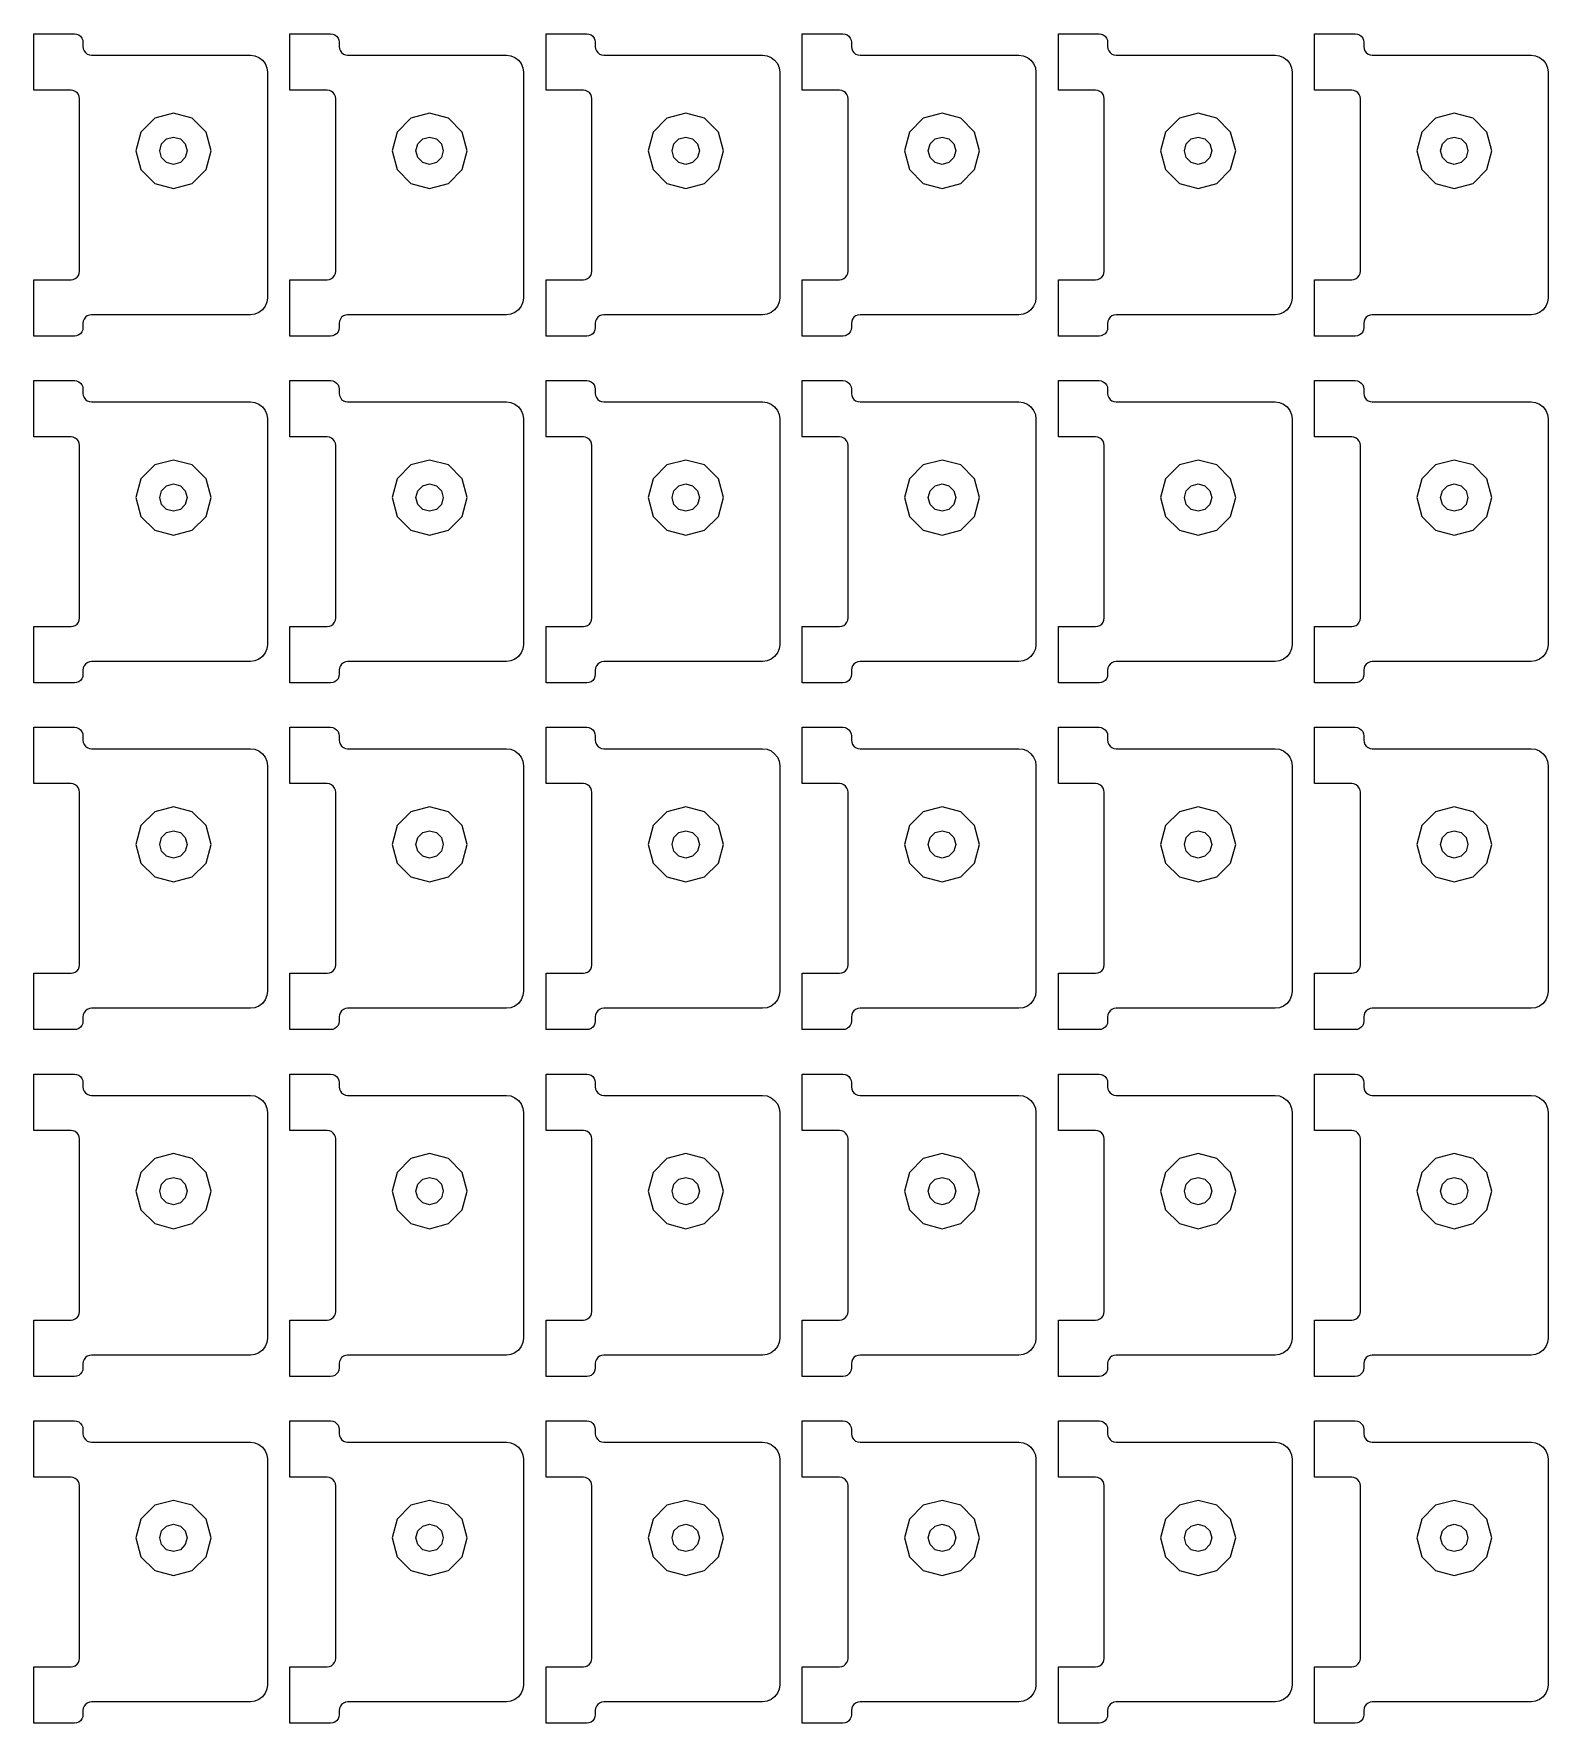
# Model space of a CAD drawing. Extents: x 11 to 212, y 11 to 212.
# Drawn here: x 56.41 to 66.85, y 73.14 to 84.78 of the extents above; entities that cross this region are included whole.
import ezdxf

# ---------------------------------------------------------------- set-up
doc = ezdxf.new("R2010")
doc.units = 0
doc.layers.add('G', color=7, linetype='continuous')

msp = doc.modelspace()

# ---------------------------------------------------------------- linework, layer by layer
at = {"layer": 'G'}
for points in [[(56.671, 83.082), (56.686, 83.084), (56.7, 83.09), (56.712, 83.1), (56.722, 83.112), (56.727, 83.126), (56.729, 83.141), (56.729, 84.329), (56.727, 84.345), (56.722, 84.359), (56.712, 84.371), (56.7, 84.38), (56.686, 84.386), (56.671, 84.388), (56.414, 84.388), (56.414, 84.776), (56.694, 84.776), (56.709, 84.774), (56.724, 84.769), (56.736, 84.759), (56.745, 84.747), (56.751, 84.733), (56.753, 84.718), (56.753, 84.688), (56.755, 84.673), (56.761, 84.659), (56.77, 84.647), (56.782, 84.637), (56.797, 84.631), (56.812, 84.629), (57.906, 84.629), (57.936, 84.625), (57.965, 84.614), (57.989, 84.595), (58.008, 84.571), (58.02, 84.542), (58.024, 84.512), (58.024, 82.959), (58.02, 82.928), (58.008, 82.9), (57.989, 82.876), (57.965, 82.857), (57.936, 82.845), (57.906, 82.841), (56.812, 82.841), (56.797, 82.839), (56.782, 82.833), (56.77, 82.824), (56.761, 82.812), (56.755, 82.798), (56.753, 82.782), (56.753, 82.753), (56.751, 82.738), (56.745, 82.724), (56.736, 82.711), (56.724, 82.702), (56.709, 82.696), (56.694, 82.694), (56.414, 82.694), (56.414, 83.082)], [(58.435, 83.082), (58.451, 83.084), (58.465, 83.09), (58.477, 83.1), (58.486, 83.112), (58.492, 83.126), (58.494, 83.141), (58.494, 84.329), (58.492, 84.345), (58.486, 84.359), (58.477, 84.371), (58.465, 84.38), (58.451, 84.386), (58.435, 84.388), (58.179, 84.388), (58.179, 84.776), (58.459, 84.776), (58.474, 84.774), (58.488, 84.769), (58.5, 84.759), (58.51, 84.747), (58.516, 84.733), (58.518, 84.718), (58.518, 84.688), (58.52, 84.673), (58.526, 84.659), (58.535, 84.647), (58.547, 84.637), (58.561, 84.631), (58.576, 84.629), (59.671, 84.629), (59.701, 84.625), (59.729, 84.614), (59.754, 84.595), (59.772, 84.571), (59.784, 84.542), (59.788, 84.512), (59.788, 82.959), (59.784, 82.928), (59.772, 82.9), (59.754, 82.876), (59.729, 82.857), (59.701, 82.845), (59.671, 82.841), (58.576, 82.841), (58.561, 82.839), (58.547, 82.833), (58.535, 82.824), (58.526, 82.812), (58.52, 82.798), (58.518, 82.782), (58.518, 82.753), (58.516, 82.738), (58.51, 82.724), (58.5, 82.711), (58.488, 82.702), (58.474, 82.696), (58.459, 82.694), (58.179, 82.694), (58.179, 83.082)], [(60.2, 83.082), (60.215, 83.084), (60.229, 83.09), (60.242, 83.1), (60.251, 83.112), (60.257, 83.126), (60.259, 83.141), (60.259, 84.329), (60.257, 84.345), (60.251, 84.359), (60.242, 84.371), (60.229, 84.38), (60.215, 84.386), (60.2, 84.388), (59.944, 84.388), (59.944, 84.776), (60.224, 84.776), (60.239, 84.774), (60.253, 84.769), (60.265, 84.759), (60.274, 84.747), (60.28, 84.733), (60.282, 84.718), (60.282, 84.688), (60.284, 84.673), (60.29, 84.659), (60.3, 84.647), (60.312, 84.637), (60.326, 84.631), (60.341, 84.629), (61.435, 84.629), (61.466, 84.625), (61.494, 84.614), (61.518, 84.595), (61.537, 84.571), (61.549, 84.542), (61.553, 84.512), (61.553, 82.959), (61.549, 82.928), (61.537, 82.9), (61.518, 82.876), (61.494, 82.857), (61.466, 82.845), (61.435, 82.841), (60.341, 82.841), (60.326, 82.839), (60.312, 82.833), (60.3, 82.824), (60.29, 82.812), (60.284, 82.798), (60.282, 82.782), (60.282, 82.753), (60.28, 82.738), (60.274, 82.724), (60.265, 82.711), (60.253, 82.702), (60.239, 82.696), (60.224, 82.694), (59.944, 82.694), (59.944, 83.082)], [(61.965, 83.082), (61.98, 83.084), (61.994, 83.09), (62.006, 83.1), (62.016, 83.112), (62.022, 83.126), (62.024, 83.141), (62.024, 84.329), (62.022, 84.345), (62.016, 84.359), (62.006, 84.371), (61.994, 84.38), (61.98, 84.386), (61.965, 84.388), (61.708, 84.388), (61.708, 84.776), (61.988, 84.776), (62.003, 84.774), (62.018, 84.769), (62.03, 84.759), (62.039, 84.747), (62.045, 84.733), (62.047, 84.718), (62.047, 84.688), (62.049, 84.673), (62.055, 84.659), (62.064, 84.647), (62.076, 84.637), (62.091, 84.631), (62.106, 84.629), (63.2, 84.629), (63.23, 84.625), (63.259, 84.614), (63.283, 84.595), (63.302, 84.571), (63.314, 84.542), (63.318, 84.512), (63.318, 82.959), (63.314, 82.928), (63.302, 82.9), (63.283, 82.876), (63.259, 82.857), (63.23, 82.845), (63.2, 82.841), (62.106, 82.841), (62.091, 82.839), (62.076, 82.833), (62.064, 82.824), (62.055, 82.812), (62.049, 82.798), (62.047, 82.782), (62.047, 82.753), (62.045, 82.738), (62.039, 82.724), (62.03, 82.711), (62.018, 82.702), (62.003, 82.696), (61.988, 82.694), (61.708, 82.694), (61.708, 83.082)], [(63.729, 83.082), (63.745, 83.084), (63.759, 83.09), (63.771, 83.1), (63.78, 83.112), (63.786, 83.126), (63.788, 83.141), (63.788, 84.329), (63.786, 84.345), (63.78, 84.359), (63.771, 84.371), (63.759, 84.38), (63.745, 84.386), (63.729, 84.388), (63.473, 84.388), (63.473, 84.776), (63.753, 84.776), (63.768, 84.774), (63.782, 84.769), (63.795, 84.759), (63.804, 84.747), (63.81, 84.733), (63.812, 84.718), (63.812, 84.688), (63.814, 84.673), (63.82, 84.659), (63.829, 84.647), (63.841, 84.637), (63.855, 84.631), (63.871, 84.629), (64.965, 84.629), (64.995, 84.625), (65.024, 84.614), (65.048, 84.595), (65.067, 84.571), (65.078, 84.542), (65.082, 84.512), (65.082, 82.959), (65.078, 82.928), (65.067, 82.9), (65.048, 82.876), (65.024, 82.857), (64.995, 82.845), (64.965, 82.841), (63.871, 82.841), (63.855, 82.839), (63.841, 82.833), (63.829, 82.824), (63.82, 82.812), (63.814, 82.798), (63.812, 82.782), (63.812, 82.753), (63.81, 82.738), (63.804, 82.724), (63.795, 82.711), (63.782, 82.702), (63.768, 82.696), (63.753, 82.694), (63.473, 82.694), (63.473, 83.082)], [(65.494, 83.082), (65.509, 83.084), (65.524, 83.09), (65.536, 83.1), (65.545, 83.112), (65.551, 83.126), (65.553, 83.141), (65.553, 84.329), (65.551, 84.345), (65.545, 84.359), (65.536, 84.371), (65.524, 84.38), (65.509, 84.386), (65.494, 84.388), (65.238, 84.388), (65.238, 84.776), (65.518, 84.776), (65.533, 84.774), (65.547, 84.769), (65.559, 84.759), (65.569, 84.747), (65.574, 84.733), (65.576, 84.718), (65.576, 84.688), (65.578, 84.673), (65.584, 84.659), (65.594, 84.647), (65.606, 84.637), (65.62, 84.631), (65.635, 84.629), (66.729, 84.629), (66.76, 84.625), (66.788, 84.614), (66.813, 84.595), (66.831, 84.571), (66.843, 84.542), (66.847, 84.512), (66.847, 82.959), (66.843, 82.928), (66.831, 82.9), (66.813, 82.876), (66.788, 82.857), (66.76, 82.845), (66.729, 82.841), (65.635, 82.841), (65.62, 82.839), (65.606, 82.833), (65.594, 82.824), (65.584, 82.812), (65.578, 82.798), (65.576, 82.782), (65.576, 82.753), (65.574, 82.738), (65.569, 82.724), (65.559, 82.711), (65.547, 82.702), (65.533, 82.696), (65.518, 82.694), (65.238, 82.694), (65.238, 83.082)], [(57.601, 83.841), (57.635, 83.971), (57.601, 84.1), (57.506, 84.195), (57.376, 84.229), (57.247, 84.195), (57.152, 84.1), (57.118, 83.971), (57.152, 83.841), (57.247, 83.746), (57.376, 83.712), (57.506, 83.746)], [(59.365, 83.841), (59.4, 83.971), (59.365, 84.1), (59.271, 84.195), (59.141, 84.229), (59.012, 84.195), (58.917, 84.1), (58.882, 83.971), (58.917, 83.841), (59.012, 83.746), (59.141, 83.712), (59.271, 83.746)], [(61.13, 83.841), (61.165, 83.971), (61.13, 84.1), (61.035, 84.195), (60.906, 84.229), (60.776, 84.195), (60.682, 84.1), (60.647, 83.971), (60.682, 83.841), (60.776, 83.746), (60.906, 83.712), (61.035, 83.746)], [(62.895, 83.841), (62.929, 83.971), (62.895, 84.1), (62.8, 84.195), (62.671, 84.229), (62.541, 84.195), (62.446, 84.1), (62.412, 83.971), (62.446, 83.841), (62.541, 83.746), (62.671, 83.712), (62.8, 83.746)], [(64.659, 83.841), (64.694, 83.971), (64.659, 84.1), (64.565, 84.195), (64.435, 84.229), (64.306, 84.195), (64.211, 84.1), (64.176, 83.971), (64.211, 83.841), (64.306, 83.746), (64.435, 83.712), (64.565, 83.746)], [(66.424, 83.841), (66.459, 83.971), (66.424, 84.1), (66.329, 84.195), (66.2, 84.229), (66.071, 84.195), (65.976, 84.1), (65.941, 83.971), (65.976, 83.841), (66.071, 83.746), (66.2, 83.712), (66.329, 83.746)], [(57.471, 83.971), (57.458, 83.924), (57.424, 83.889), (57.376, 83.876), (57.329, 83.889), (57.295, 83.924), (57.282, 83.971), (57.295, 84.018), (57.329, 84.052), (57.376, 84.065), (57.424, 84.052), (57.458, 84.018)], [(59.235, 83.971), (59.223, 83.924), (59.188, 83.889), (59.141, 83.876), (59.094, 83.889), (59.06, 83.924), (59.047, 83.971), (59.06, 84.018), (59.094, 84.052), (59.141, 84.065), (59.188, 84.052), (59.223, 84.018)], [(61, 83.971), (60.987, 83.924), (60.953, 83.889), (60.906, 83.876), (60.859, 83.889), (60.824, 83.924), (60.812, 83.971), (60.824, 84.018), (60.859, 84.052), (60.906, 84.065), (60.953, 84.052), (60.987, 84.018)], [(62.765, 83.971), (62.752, 83.924), (62.718, 83.889), (62.671, 83.876), (62.624, 83.889), (62.589, 83.924), (62.576, 83.971), (62.589, 84.018), (62.624, 84.052), (62.671, 84.065), (62.718, 84.052), (62.752, 84.018)], [(64.529, 83.971), (64.517, 83.924), (64.482, 83.889), (64.435, 83.876), (64.388, 83.889), (64.354, 83.924), (64.341, 83.971), (64.354, 84.018), (64.388, 84.052), (64.435, 84.065), (64.482, 84.052), (64.517, 84.018)], [(66.294, 83.971), (66.282, 83.924), (66.247, 83.889), (66.2, 83.876), (66.153, 83.889), (66.118, 83.924), (66.106, 83.971), (66.118, 84.018), (66.153, 84.052), (66.2, 84.065), (66.247, 84.052), (66.282, 84.018)], [(56.671, 80.694), (56.686, 80.696), (56.7, 80.702), (56.712, 80.711), (56.722, 80.724), (56.727, 80.738), (56.729, 80.753), (56.729, 81.941), (56.727, 81.956), (56.722, 81.971), (56.712, 81.983), (56.7, 81.992), (56.686, 81.998), (56.671, 82), (56.414, 82), (56.414, 82.388), (56.694, 82.388), (56.709, 82.386), (56.724, 82.38), (56.736, 82.371), (56.745, 82.359), (56.751, 82.345), (56.753, 82.329), (56.753, 82.3), (56.755, 82.285), (56.761, 82.271), (56.77, 82.258), (56.782, 82.249), (56.797, 82.243), (56.812, 82.241), (57.906, 82.241), (57.936, 82.237), (57.965, 82.225), (57.989, 82.207), (58.008, 82.182), (58.02, 82.154), (58.024, 82.124), (58.024, 80.571), (58.02, 80.54), (58.008, 80.512), (57.989, 80.487), (57.965, 80.469), (57.936, 80.457), (57.906, 80.453), (56.812, 80.453), (56.797, 80.451), (56.782, 80.445), (56.77, 80.436), (56.761, 80.424), (56.755, 80.409), (56.753, 80.394), (56.753, 80.365), (56.751, 80.349), (56.745, 80.335), (56.736, 80.323), (56.724, 80.314), (56.709, 80.308), (56.694, 80.306), (56.414, 80.306), (56.414, 80.694)], [(58.435, 80.694), (58.451, 80.696), (58.465, 80.702), (58.477, 80.711), (58.486, 80.724), (58.492, 80.738), (58.494, 80.753), (58.494, 81.941), (58.492, 81.956), (58.486, 81.971), (58.477, 81.983), (58.465, 81.992), (58.451, 81.998), (58.435, 82), (58.179, 82), (58.179, 82.388), (58.459, 82.388), (58.474, 82.386), (58.488, 82.38), (58.5, 82.371), (58.51, 82.359), (58.516, 82.345), (58.518, 82.329), (58.518, 82.3), (58.52, 82.285), (58.526, 82.271), (58.535, 82.258), (58.547, 82.249), (58.561, 82.243), (58.576, 82.241), (59.671, 82.241), (59.701, 82.237), (59.729, 82.225), (59.754, 82.207), (59.772, 82.182), (59.784, 82.154), (59.788, 82.124), (59.788, 80.571), (59.784, 80.54), (59.772, 80.512), (59.754, 80.487), (59.729, 80.469), (59.701, 80.457), (59.671, 80.453), (58.576, 80.453), (58.561, 80.451), (58.547, 80.445), (58.535, 80.436), (58.526, 80.424), (58.52, 80.409), (58.518, 80.394), (58.518, 80.365), (58.516, 80.349), (58.51, 80.335), (58.5, 80.323), (58.488, 80.314), (58.474, 80.308), (58.459, 80.306), (58.179, 80.306), (58.179, 80.694)], [(60.2, 80.694), (60.215, 80.696), (60.229, 80.702), (60.242, 80.711), (60.251, 80.724), (60.257, 80.738), (60.259, 80.753), (60.259, 81.941), (60.257, 81.956), (60.251, 81.971), (60.242, 81.983), (60.229, 81.992), (60.215, 81.998), (60.2, 82), (59.944, 82), (59.944, 82.388), (60.224, 82.388), (60.239, 82.386), (60.253, 82.38), (60.265, 82.371), (60.274, 82.359), (60.28, 82.345), (60.282, 82.329), (60.282, 82.3), (60.284, 82.285), (60.29, 82.271), (60.3, 82.258), (60.312, 82.249), (60.326, 82.243), (60.341, 82.241), (61.435, 82.241), (61.466, 82.237), (61.494, 82.225), (61.518, 82.207), (61.537, 82.182), (61.549, 82.154), (61.553, 82.124), (61.553, 80.571), (61.549, 80.54), (61.537, 80.512), (61.518, 80.487), (61.494, 80.469), (61.466, 80.457), (61.435, 80.453), (60.341, 80.453), (60.326, 80.451), (60.312, 80.445), (60.3, 80.436), (60.29, 80.424), (60.284, 80.409), (60.282, 80.394), (60.282, 80.365), (60.28, 80.349), (60.274, 80.335), (60.265, 80.323), (60.253, 80.314), (60.239, 80.308), (60.224, 80.306), (59.944, 80.306), (59.944, 80.694)], [(61.965, 80.694), (61.98, 80.696), (61.994, 80.702), (62.006, 80.711), (62.016, 80.724), (62.022, 80.738), (62.024, 80.753), (62.024, 81.941), (62.022, 81.956), (62.016, 81.971), (62.006, 81.983), (61.994, 81.992), (61.98, 81.998), (61.965, 82), (61.708, 82), (61.708, 82.388), (61.988, 82.388), (62.003, 82.386), (62.018, 82.38), (62.03, 82.371), (62.039, 82.359), (62.045, 82.345), (62.047, 82.329), (62.047, 82.3), (62.049, 82.285), (62.055, 82.271), (62.064, 82.258), (62.076, 82.249), (62.091, 82.243), (62.106, 82.241), (63.2, 82.241), (63.23, 82.237), (63.259, 82.225), (63.283, 82.207), (63.302, 82.182), (63.314, 82.154), (63.318, 82.124), (63.318, 80.571), (63.314, 80.54), (63.302, 80.512), (63.283, 80.487), (63.259, 80.469), (63.23, 80.457), (63.2, 80.453), (62.106, 80.453), (62.091, 80.451), (62.076, 80.445), (62.064, 80.436), (62.055, 80.424), (62.049, 80.409), (62.047, 80.394), (62.047, 80.365), (62.045, 80.349), (62.039, 80.335), (62.03, 80.323), (62.018, 80.314), (62.003, 80.308), (61.988, 80.306), (61.708, 80.306), (61.708, 80.694)], [(63.729, 80.694), (63.745, 80.696), (63.759, 80.702), (63.771, 80.711), (63.78, 80.724), (63.786, 80.738), (63.788, 80.753), (63.788, 81.941), (63.786, 81.956), (63.78, 81.971), (63.771, 81.983), (63.759, 81.992), (63.745, 81.998), (63.729, 82), (63.473, 82), (63.473, 82.388), (63.753, 82.388), (63.768, 82.386), (63.782, 82.38), (63.795, 82.371), (63.804, 82.359), (63.81, 82.345), (63.812, 82.329), (63.812, 82.3), (63.814, 82.285), (63.82, 82.271), (63.829, 82.258), (63.841, 82.249), (63.855, 82.243), (63.871, 82.241), (64.965, 82.241), (64.995, 82.237), (65.024, 82.225), (65.048, 82.207), (65.067, 82.182), (65.078, 82.154), (65.082, 82.124), (65.082, 80.571), (65.078, 80.54), (65.067, 80.512), (65.048, 80.487), (65.024, 80.469), (64.995, 80.457), (64.965, 80.453), (63.871, 80.453), (63.855, 80.451), (63.841, 80.445), (63.829, 80.436), (63.82, 80.424), (63.814, 80.409), (63.812, 80.394), (63.812, 80.365), (63.81, 80.349), (63.804, 80.335), (63.795, 80.323), (63.782, 80.314), (63.768, 80.308), (63.753, 80.306), (63.473, 80.306), (63.473, 80.694)], [(65.494, 80.694), (65.509, 80.696), (65.524, 80.702), (65.536, 80.711), (65.545, 80.724), (65.551, 80.738), (65.553, 80.753), (65.553, 81.941), (65.551, 81.956), (65.545, 81.971), (65.536, 81.983), (65.524, 81.992), (65.509, 81.998), (65.494, 82), (65.238, 82), (65.238, 82.388), (65.518, 82.388), (65.533, 82.386), (65.547, 82.38), (65.559, 82.371), (65.569, 82.359), (65.574, 82.345), (65.576, 82.329), (65.576, 82.3), (65.578, 82.285), (65.584, 82.271), (65.594, 82.258), (65.606, 82.249), (65.62, 82.243), (65.635, 82.241), (66.729, 82.241), (66.76, 82.237), (66.788, 82.225), (66.813, 82.207), (66.831, 82.182), (66.843, 82.154), (66.847, 82.124), (66.847, 80.571), (66.843, 80.54), (66.831, 80.512), (66.813, 80.487), (66.788, 80.469), (66.76, 80.457), (66.729, 80.453), (65.635, 80.453), (65.62, 80.451), (65.606, 80.445), (65.594, 80.436), (65.584, 80.424), (65.578, 80.409), (65.576, 80.394), (65.576, 80.365), (65.574, 80.349), (65.569, 80.335), (65.559, 80.323), (65.547, 80.314), (65.533, 80.308), (65.518, 80.306), (65.238, 80.306), (65.238, 80.694)], [(57.601, 81.453), (57.635, 81.582), (57.601, 81.712), (57.506, 81.807), (57.376, 81.841), (57.247, 81.807), (57.152, 81.712), (57.118, 81.582), (57.152, 81.453), (57.247, 81.358), (57.376, 81.324), (57.506, 81.358)], [(59.365, 81.453), (59.4, 81.582), (59.365, 81.712), (59.271, 81.807), (59.141, 81.841), (59.012, 81.807), (58.917, 81.712), (58.882, 81.582), (58.917, 81.453), (59.012, 81.358), (59.141, 81.324), (59.271, 81.358)], [(61.13, 81.453), (61.165, 81.582), (61.13, 81.712), (61.035, 81.807), (60.906, 81.841), (60.776, 81.807), (60.682, 81.712), (60.647, 81.582), (60.682, 81.453), (60.776, 81.358), (60.906, 81.324), (61.035, 81.358)], [(62.895, 81.453), (62.929, 81.582), (62.895, 81.712), (62.8, 81.807), (62.671, 81.841), (62.541, 81.807), (62.446, 81.712), (62.412, 81.582), (62.446, 81.453), (62.541, 81.358), (62.671, 81.324), (62.8, 81.358)], [(64.659, 81.453), (64.694, 81.582), (64.659, 81.712), (64.565, 81.807), (64.435, 81.841), (64.306, 81.807), (64.211, 81.712), (64.176, 81.582), (64.211, 81.453), (64.306, 81.358), (64.435, 81.324), (64.565, 81.358)], [(66.424, 81.453), (66.459, 81.582), (66.424, 81.712), (66.329, 81.807), (66.2, 81.841), (66.071, 81.807), (65.976, 81.712), (65.941, 81.582), (65.976, 81.453), (66.071, 81.358), (66.2, 81.324), (66.329, 81.358)], [(57.471, 81.582), (57.458, 81.535), (57.424, 81.501), (57.376, 81.488), (57.329, 81.501), (57.295, 81.535), (57.282, 81.582), (57.295, 81.629), (57.329, 81.664), (57.376, 81.676), (57.424, 81.664), (57.458, 81.629)], [(59.235, 81.582), (59.223, 81.535), (59.188, 81.501), (59.141, 81.488), (59.094, 81.501), (59.06, 81.535), (59.047, 81.582), (59.06, 81.629), (59.094, 81.664), (59.141, 81.676), (59.188, 81.664), (59.223, 81.629)], [(61, 81.582), (60.987, 81.535), (60.953, 81.501), (60.906, 81.488), (60.859, 81.501), (60.824, 81.535), (60.812, 81.582), (60.824, 81.629), (60.859, 81.664), (60.906, 81.676), (60.953, 81.664), (60.987, 81.629)], [(62.765, 81.582), (62.752, 81.535), (62.718, 81.501), (62.671, 81.488), (62.624, 81.501), (62.589, 81.535), (62.576, 81.582), (62.589, 81.629), (62.624, 81.664), (62.671, 81.676), (62.718, 81.664), (62.752, 81.629)], [(64.529, 81.582), (64.517, 81.535), (64.482, 81.501), (64.435, 81.488), (64.388, 81.501), (64.354, 81.535), (64.341, 81.582), (64.354, 81.629), (64.388, 81.664), (64.435, 81.676), (64.482, 81.664), (64.517, 81.629)], [(66.294, 81.582), (66.282, 81.535), (66.247, 81.501), (66.2, 81.488), (66.153, 81.501), (66.118, 81.535), (66.106, 81.582), (66.118, 81.629), (66.153, 81.664), (66.2, 81.676), (66.247, 81.664), (66.282, 81.629)], [(56.671, 78.306), (56.686, 78.308), (56.7, 78.314), (56.712, 78.323), (56.722, 78.335), (56.727, 78.349), (56.729, 78.365), (56.729, 79.553), (56.727, 79.568), (56.722, 79.582), (56.712, 79.595), (56.7, 79.604), (56.686, 79.61), (56.671, 79.612), (56.414, 79.612), (56.414, 80), (56.694, 80), (56.709, 79.998), (56.724, 79.992), (56.736, 79.983), (56.745, 79.971), (56.751, 79.956), (56.753, 79.941), (56.753, 79.912), (56.755, 79.897), (56.761, 79.882), (56.77, 79.87), (56.782, 79.861), (56.797, 79.855), (56.812, 79.853), (57.906, 79.853), (57.936, 79.849), (57.965, 79.837), (57.989, 79.818), (58.008, 79.794), (58.02, 79.766), (58.024, 79.735), (58.024, 78.182), (58.02, 78.152), (58.008, 78.124), (57.989, 78.099), (57.965, 78.08), (57.936, 78.069), (57.906, 78.065), (56.812, 78.065), (56.797, 78.063), (56.782, 78.057), (56.77, 78.047), (56.761, 78.035), (56.755, 78.021), (56.753, 78.006), (56.753, 77.976), (56.751, 77.961), (56.745, 77.947), (56.736, 77.935), (56.724, 77.926), (56.709, 77.92), (56.694, 77.918), (56.414, 77.918), (56.414, 78.306)], [(58.435, 78.306), (58.451, 78.308), (58.465, 78.314), (58.477, 78.323), (58.486, 78.335), (58.492, 78.349), (58.494, 78.365), (58.494, 79.553), (58.492, 79.568), (58.486, 79.582), (58.477, 79.595), (58.465, 79.604), (58.451, 79.61), (58.435, 79.612), (58.179, 79.612), (58.179, 80), (58.459, 80), (58.474, 79.998), (58.488, 79.992), (58.5, 79.983), (58.51, 79.971), (58.516, 79.956), (58.518, 79.941), (58.518, 79.912), (58.52, 79.897), (58.526, 79.882), (58.535, 79.87), (58.547, 79.861), (58.561, 79.855), (58.576, 79.853), (59.671, 79.853), (59.701, 79.849), (59.729, 79.837), (59.754, 79.818), (59.772, 79.794), (59.784, 79.766), (59.788, 79.735), (59.788, 78.182), (59.784, 78.152), (59.772, 78.124), (59.754, 78.099), (59.729, 78.08), (59.701, 78.069), (59.671, 78.065), (58.576, 78.065), (58.561, 78.063), (58.547, 78.057), (58.535, 78.047), (58.526, 78.035), (58.52, 78.021), (58.518, 78.006), (58.518, 77.976), (58.516, 77.961), (58.51, 77.947), (58.5, 77.935), (58.488, 77.926), (58.474, 77.92), (58.459, 77.918), (58.179, 77.918), (58.179, 78.306)], [(60.2, 78.306), (60.215, 78.308), (60.229, 78.314), (60.242, 78.323), (60.251, 78.335), (60.257, 78.349), (60.259, 78.365), (60.259, 79.553), (60.257, 79.568), (60.251, 79.582), (60.242, 79.595), (60.229, 79.604), (60.215, 79.61), (60.2, 79.612), (59.944, 79.612), (59.944, 80), (60.224, 80), (60.239, 79.998), (60.253, 79.992), (60.265, 79.983), (60.274, 79.971), (60.28, 79.956), (60.282, 79.941), (60.282, 79.912), (60.284, 79.897), (60.29, 79.882), (60.3, 79.87), (60.312, 79.861), (60.326, 79.855), (60.341, 79.853), (61.435, 79.853), (61.466, 79.849), (61.494, 79.837), (61.518, 79.818), (61.537, 79.794), (61.549, 79.766), (61.553, 79.735), (61.553, 78.182), (61.549, 78.152), (61.537, 78.124), (61.518, 78.099), (61.494, 78.08), (61.466, 78.069), (61.435, 78.065), (60.341, 78.065), (60.326, 78.063), (60.312, 78.057), (60.3, 78.047), (60.29, 78.035), (60.284, 78.021), (60.282, 78.006), (60.282, 77.976), (60.28, 77.961), (60.274, 77.947), (60.265, 77.935), (60.253, 77.926), (60.239, 77.92), (60.224, 77.918), (59.944, 77.918), (59.944, 78.306)], [(61.965, 78.306), (61.98, 78.308), (61.994, 78.314), (62.006, 78.323), (62.016, 78.335), (62.022, 78.349), (62.024, 78.365), (62.024, 79.553), (62.022, 79.568), (62.016, 79.582), (62.006, 79.595), (61.994, 79.604), (61.98, 79.61), (61.965, 79.612), (61.708, 79.612), (61.708, 80), (61.988, 80), (62.003, 79.998), (62.018, 79.992), (62.03, 79.983), (62.039, 79.971), (62.045, 79.956), (62.047, 79.941), (62.047, 79.912), (62.049, 79.897), (62.055, 79.882), (62.064, 79.87), (62.076, 79.861), (62.091, 79.855), (62.106, 79.853), (63.2, 79.853), (63.23, 79.849), (63.259, 79.837), (63.283, 79.818), (63.302, 79.794), (63.314, 79.766), (63.318, 79.735), (63.318, 78.182), (63.314, 78.152), (63.302, 78.124), (63.283, 78.099), (63.259, 78.08), (63.23, 78.069), (63.2, 78.065), (62.106, 78.065), (62.091, 78.063), (62.076, 78.057), (62.064, 78.047), (62.055, 78.035), (62.049, 78.021), (62.047, 78.006), (62.047, 77.976), (62.045, 77.961), (62.039, 77.947), (62.03, 77.935), (62.018, 77.926), (62.003, 77.92), (61.988, 77.918), (61.708, 77.918), (61.708, 78.306)], [(63.729, 78.306), (63.745, 78.308), (63.759, 78.314), (63.771, 78.323), (63.78, 78.335), (63.786, 78.349), (63.788, 78.365), (63.788, 79.553), (63.786, 79.568), (63.78, 79.582), (63.771, 79.595), (63.759, 79.604), (63.745, 79.61), (63.729, 79.612), (63.473, 79.612), (63.473, 80), (63.753, 80), (63.768, 79.998), (63.782, 79.992), (63.795, 79.983), (63.804, 79.971), (63.81, 79.956), (63.812, 79.941), (63.812, 79.912), (63.814, 79.897), (63.82, 79.882), (63.829, 79.87), (63.841, 79.861), (63.855, 79.855), (63.871, 79.853), (64.965, 79.853), (64.995, 79.849), (65.024, 79.837), (65.048, 79.818), (65.067, 79.794), (65.078, 79.766), (65.082, 79.735), (65.082, 78.182), (65.078, 78.152), (65.067, 78.124), (65.048, 78.099), (65.024, 78.08), (64.995, 78.069), (64.965, 78.065), (63.871, 78.065), (63.855, 78.063), (63.841, 78.057), (63.829, 78.047), (63.82, 78.035), (63.814, 78.021), (63.812, 78.006), (63.812, 77.976), (63.81, 77.961), (63.804, 77.947), (63.795, 77.935), (63.782, 77.926), (63.768, 77.92), (63.753, 77.918), (63.473, 77.918), (63.473, 78.306)], [(65.494, 78.306), (65.509, 78.308), (65.524, 78.314), (65.536, 78.323), (65.545, 78.335), (65.551, 78.349), (65.553, 78.365), (65.553, 79.553), (65.551, 79.568), (65.545, 79.582), (65.536, 79.595), (65.524, 79.604), (65.509, 79.61), (65.494, 79.612), (65.238, 79.612), (65.238, 80), (65.518, 80), (65.533, 79.998), (65.547, 79.992), (65.559, 79.983), (65.569, 79.971), (65.574, 79.956), (65.576, 79.941), (65.576, 79.912), (65.578, 79.897), (65.584, 79.882), (65.594, 79.87), (65.606, 79.861), (65.62, 79.855), (65.635, 79.853), (66.729, 79.853), (66.76, 79.849), (66.788, 79.837), (66.813, 79.818), (66.831, 79.794), (66.843, 79.766), (66.847, 79.735), (66.847, 78.182), (66.843, 78.152), (66.831, 78.124), (66.813, 78.099), (66.788, 78.08), (66.76, 78.069), (66.729, 78.065), (65.635, 78.065), (65.62, 78.063), (65.606, 78.057), (65.594, 78.047), (65.584, 78.035), (65.578, 78.021), (65.576, 78.006), (65.576, 77.976), (65.574, 77.961), (65.569, 77.947), (65.559, 77.935), (65.547, 77.926), (65.533, 77.92), (65.518, 77.918), (65.238, 77.918), (65.238, 78.306)], [(57.601, 79.065), (57.635, 79.194), (57.601, 79.324), (57.506, 79.418), (57.376, 79.453), (57.247, 79.418), (57.152, 79.324), (57.118, 79.194), (57.152, 79.065), (57.247, 78.97), (57.376, 78.935), (57.506, 78.97)], [(59.365, 79.065), (59.4, 79.194), (59.365, 79.324), (59.271, 79.418), (59.141, 79.453), (59.012, 79.418), (58.917, 79.324), (58.882, 79.194), (58.917, 79.065), (59.012, 78.97), (59.141, 78.935), (59.271, 78.97)], [(61.13, 79.065), (61.165, 79.194), (61.13, 79.324), (61.035, 79.418), (60.906, 79.453), (60.776, 79.418), (60.682, 79.324), (60.647, 79.194), (60.682, 79.065), (60.776, 78.97), (60.906, 78.935), (61.035, 78.97)], [(62.895, 79.065), (62.929, 79.194), (62.895, 79.324), (62.8, 79.418), (62.671, 79.453), (62.541, 79.418), (62.446, 79.324), (62.412, 79.194), (62.446, 79.065), (62.541, 78.97), (62.671, 78.935), (62.8, 78.97)], [(64.659, 79.065), (64.694, 79.194), (64.659, 79.324), (64.565, 79.418), (64.435, 79.453), (64.306, 79.418), (64.211, 79.324), (64.176, 79.194), (64.211, 79.065), (64.306, 78.97), (64.435, 78.935), (64.565, 78.97)], [(66.424, 79.065), (66.459, 79.194), (66.424, 79.324), (66.329, 79.418), (66.2, 79.453), (66.071, 79.418), (65.976, 79.324), (65.941, 79.194), (65.976, 79.065), (66.071, 78.97), (66.2, 78.935), (66.329, 78.97)], [(57.471, 79.194), (57.458, 79.147), (57.424, 79.113), (57.376, 79.1), (57.329, 79.113), (57.295, 79.147), (57.282, 79.194), (57.295, 79.241), (57.329, 79.276), (57.376, 79.288), (57.424, 79.276), (57.458, 79.241)], [(59.235, 79.194), (59.223, 79.147), (59.188, 79.113), (59.141, 79.1), (59.094, 79.113), (59.06, 79.147), (59.047, 79.194), (59.06, 79.241), (59.094, 79.276), (59.141, 79.288), (59.188, 79.276), (59.223, 79.241)], [(61, 79.194), (60.987, 79.147), (60.953, 79.113), (60.906, 79.1), (60.859, 79.113), (60.824, 79.147), (60.812, 79.194), (60.824, 79.241), (60.859, 79.276), (60.906, 79.288), (60.953, 79.276), (60.987, 79.241)], [(62.765, 79.194), (62.752, 79.147), (62.718, 79.113), (62.671, 79.1), (62.624, 79.113), (62.589, 79.147), (62.576, 79.194), (62.589, 79.241), (62.624, 79.276), (62.671, 79.288), (62.718, 79.276), (62.752, 79.241)], [(64.529, 79.194), (64.517, 79.147), (64.482, 79.113), (64.435, 79.1), (64.388, 79.113), (64.354, 79.147), (64.341, 79.194), (64.354, 79.241), (64.388, 79.276), (64.435, 79.288), (64.482, 79.276), (64.517, 79.241)], [(66.294, 79.194), (66.282, 79.147), (66.247, 79.113), (66.2, 79.1), (66.153, 79.113), (66.118, 79.147), (66.106, 79.194), (66.118, 79.241), (66.153, 79.276), (66.2, 79.288), (66.247, 79.276), (66.282, 79.241)], [(56.671, 75.918), (56.686, 75.92), (56.7, 75.926), (56.712, 75.935), (56.722, 75.947), (56.727, 75.961), (56.729, 75.976), (56.729, 77.165), (56.727, 77.18), (56.722, 77.194), (56.712, 77.206), (56.7, 77.216), (56.686, 77.222), (56.671, 77.224), (56.414, 77.224), (56.414, 77.612), (56.694, 77.612), (56.709, 77.61), (56.724, 77.604), (56.736, 77.595), (56.745, 77.582), (56.751, 77.568), (56.753, 77.553), (56.753, 77.524), (56.755, 77.508), (56.761, 77.494), (56.77, 77.482), (56.782, 77.473), (56.797, 77.467), (56.812, 77.465), (57.906, 77.465), (57.936, 77.461), (57.965, 77.449), (57.989, 77.43), (58.008, 77.406), (58.02, 77.378), (58.024, 77.347), (58.024, 75.794), (58.02, 75.764), (58.008, 75.735), (57.989, 75.711), (57.965, 75.692), (57.936, 75.68), (57.906, 75.676), (56.812, 75.676), (56.797, 75.674), (56.782, 75.669), (56.77, 75.659), (56.761, 75.647), (56.755, 75.633), (56.753, 75.618), (56.753, 75.588), (56.751, 75.573), (56.745, 75.559), (56.736, 75.547), (56.724, 75.537), (56.709, 75.531), (56.694, 75.529), (56.414, 75.529), (56.414, 75.918)], [(58.435, 75.918), (58.451, 75.92), (58.465, 75.926), (58.477, 75.935), (58.486, 75.947), (58.492, 75.961), (58.494, 75.976), (58.494, 77.165), (58.492, 77.18), (58.486, 77.194), (58.477, 77.206), (58.465, 77.216), (58.451, 77.222), (58.435, 77.224), (58.179, 77.224), (58.179, 77.612), (58.459, 77.612), (58.474, 77.61), (58.488, 77.604), (58.5, 77.595), (58.51, 77.582), (58.516, 77.568), (58.518, 77.553), (58.518, 77.524), (58.52, 77.508), (58.526, 77.494), (58.535, 77.482), (58.547, 77.473), (58.561, 77.467), (58.576, 77.465), (59.671, 77.465), (59.701, 77.461), (59.729, 77.449), (59.754, 77.43), (59.772, 77.406), (59.784, 77.378), (59.788, 77.347), (59.788, 75.794), (59.784, 75.764), (59.772, 75.735), (59.754, 75.711), (59.729, 75.692), (59.701, 75.68), (59.671, 75.676), (58.576, 75.676), (58.561, 75.674), (58.547, 75.669), (58.535, 75.659), (58.526, 75.647), (58.52, 75.633), (58.518, 75.618), (58.518, 75.588), (58.516, 75.573), (58.51, 75.559), (58.5, 75.547), (58.488, 75.537), (58.474, 75.531), (58.459, 75.529), (58.179, 75.529), (58.179, 75.918)], [(60.2, 75.918), (60.215, 75.92), (60.229, 75.926), (60.242, 75.935), (60.251, 75.947), (60.257, 75.961), (60.259, 75.976), (60.259, 77.165), (60.257, 77.18), (60.251, 77.194), (60.242, 77.206), (60.229, 77.216), (60.215, 77.222), (60.2, 77.224), (59.944, 77.224), (59.944, 77.612), (60.224, 77.612), (60.239, 77.61), (60.253, 77.604), (60.265, 77.595), (60.274, 77.582), (60.28, 77.568), (60.282, 77.553), (60.282, 77.524), (60.284, 77.508), (60.29, 77.494), (60.3, 77.482), (60.312, 77.473), (60.326, 77.467), (60.341, 77.465), (61.435, 77.465), (61.466, 77.461), (61.494, 77.449), (61.518, 77.43), (61.537, 77.406), (61.549, 77.378), (61.553, 77.347), (61.553, 75.794), (61.549, 75.764), (61.537, 75.735), (61.518, 75.711), (61.494, 75.692), (61.466, 75.68), (61.435, 75.676), (60.341, 75.676), (60.326, 75.674), (60.312, 75.669), (60.3, 75.659), (60.29, 75.647), (60.284, 75.633), (60.282, 75.618), (60.282, 75.588), (60.28, 75.573), (60.274, 75.559), (60.265, 75.547), (60.253, 75.537), (60.239, 75.531), (60.224, 75.529), (59.944, 75.529), (59.944, 75.918)], [(61.965, 75.918), (61.98, 75.92), (61.994, 75.926), (62.006, 75.935), (62.016, 75.947), (62.022, 75.961), (62.024, 75.976), (62.024, 77.165), (62.022, 77.18), (62.016, 77.194), (62.006, 77.206), (61.994, 77.216), (61.98, 77.222), (61.965, 77.224), (61.708, 77.224), (61.708, 77.612), (61.988, 77.612), (62.003, 77.61), (62.018, 77.604), (62.03, 77.595), (62.039, 77.582), (62.045, 77.568), (62.047, 77.553), (62.047, 77.524), (62.049, 77.508), (62.055, 77.494), (62.064, 77.482), (62.076, 77.473), (62.091, 77.467), (62.106, 77.465), (63.2, 77.465), (63.23, 77.461), (63.259, 77.449), (63.283, 77.43), (63.302, 77.406), (63.314, 77.378), (63.318, 77.347), (63.318, 75.794), (63.314, 75.764), (63.302, 75.735), (63.283, 75.711), (63.259, 75.692), (63.23, 75.68), (63.2, 75.676), (62.106, 75.676), (62.091, 75.674), (62.076, 75.669), (62.064, 75.659), (62.055, 75.647), (62.049, 75.633), (62.047, 75.618), (62.047, 75.588), (62.045, 75.573), (62.039, 75.559), (62.03, 75.547), (62.018, 75.537), (62.003, 75.531), (61.988, 75.529), (61.708, 75.529), (61.708, 75.918)], [(63.729, 75.918), (63.745, 75.92), (63.759, 75.926), (63.771, 75.935), (63.78, 75.947), (63.786, 75.961), (63.788, 75.976), (63.788, 77.165), (63.786, 77.18), (63.78, 77.194), (63.771, 77.206), (63.759, 77.216), (63.745, 77.222), (63.729, 77.224), (63.473, 77.224), (63.473, 77.612), (63.753, 77.612), (63.768, 77.61), (63.782, 77.604), (63.795, 77.595), (63.804, 77.582), (63.81, 77.568), (63.812, 77.553), (63.812, 77.524), (63.814, 77.508), (63.82, 77.494), (63.829, 77.482), (63.841, 77.473), (63.855, 77.467), (63.871, 77.465), (64.965, 77.465), (64.995, 77.461), (65.024, 77.449), (65.048, 77.43), (65.067, 77.406), (65.078, 77.378), (65.082, 77.347), (65.082, 75.794), (65.078, 75.764), (65.067, 75.735), (65.048, 75.711), (65.024, 75.692), (64.995, 75.68), (64.965, 75.676), (63.871, 75.676), (63.855, 75.674), (63.841, 75.669), (63.829, 75.659), (63.82, 75.647), (63.814, 75.633), (63.812, 75.618), (63.812, 75.588), (63.81, 75.573), (63.804, 75.559), (63.795, 75.547), (63.782, 75.537), (63.768, 75.531), (63.753, 75.529), (63.473, 75.529), (63.473, 75.918)], [(65.494, 75.918), (65.509, 75.92), (65.524, 75.926), (65.536, 75.935), (65.545, 75.947), (65.551, 75.961), (65.553, 75.976), (65.553, 77.165), (65.551, 77.18), (65.545, 77.194), (65.536, 77.206), (65.524, 77.216), (65.509, 77.222), (65.494, 77.224), (65.238, 77.224), (65.238, 77.612), (65.518, 77.612), (65.533, 77.61), (65.547, 77.604), (65.559, 77.595), (65.569, 77.582), (65.574, 77.568), (65.576, 77.553), (65.576, 77.524), (65.578, 77.508), (65.584, 77.494), (65.594, 77.482), (65.606, 77.473), (65.62, 77.467), (65.635, 77.465), (66.729, 77.465), (66.76, 77.461), (66.788, 77.449), (66.813, 77.43), (66.831, 77.406), (66.843, 77.378), (66.847, 77.347), (66.847, 75.794), (66.843, 75.764), (66.831, 75.735), (66.813, 75.711), (66.788, 75.692), (66.76, 75.68), (66.729, 75.676), (65.635, 75.676), (65.62, 75.674), (65.606, 75.669), (65.594, 75.659), (65.584, 75.647), (65.578, 75.633), (65.576, 75.618), (65.576, 75.588), (65.574, 75.573), (65.569, 75.559), (65.559, 75.547), (65.547, 75.537), (65.533, 75.531), (65.518, 75.529), (65.238, 75.529), (65.238, 75.918)], [(57.601, 76.676), (57.635, 76.806), (57.601, 76.935), (57.506, 77.03), (57.376, 77.065), (57.247, 77.03), (57.152, 76.935), (57.118, 76.806), (57.152, 76.676), (57.247, 76.582), (57.376, 76.547), (57.506, 76.582)], [(59.365, 76.676), (59.4, 76.806), (59.365, 76.935), (59.271, 77.03), (59.141, 77.065), (59.012, 77.03), (58.917, 76.935), (58.882, 76.806), (58.917, 76.676), (59.012, 76.582), (59.141, 76.547), (59.271, 76.582)], [(61.13, 76.676), (61.165, 76.806), (61.13, 76.935), (61.035, 77.03), (60.906, 77.065), (60.776, 77.03), (60.682, 76.935), (60.647, 76.806), (60.682, 76.676), (60.776, 76.582), (60.906, 76.547), (61.035, 76.582)], [(62.895, 76.676), (62.929, 76.806), (62.895, 76.935), (62.8, 77.03), (62.671, 77.065), (62.541, 77.03), (62.446, 76.935), (62.412, 76.806), (62.446, 76.676), (62.541, 76.582), (62.671, 76.547), (62.8, 76.582)], [(64.659, 76.676), (64.694, 76.806), (64.659, 76.935), (64.565, 77.03), (64.435, 77.065), (64.306, 77.03), (64.211, 76.935), (64.176, 76.806), (64.211, 76.676), (64.306, 76.582), (64.435, 76.547), (64.565, 76.582)], [(66.424, 76.676), (66.459, 76.806), (66.424, 76.935), (66.329, 77.03), (66.2, 77.065), (66.071, 77.03), (65.976, 76.935), (65.941, 76.806), (65.976, 76.676), (66.071, 76.582), (66.2, 76.547), (66.329, 76.582)], [(57.471, 76.806), (57.458, 76.759), (57.424, 76.724), (57.376, 76.712), (57.329, 76.724), (57.295, 76.759), (57.282, 76.806), (57.295, 76.853), (57.329, 76.887), (57.376, 76.9), (57.424, 76.887), (57.458, 76.853)], [(59.235, 76.806), (59.223, 76.759), (59.188, 76.724), (59.141, 76.712), (59.094, 76.724), (59.06, 76.759), (59.047, 76.806), (59.06, 76.853), (59.094, 76.887), (59.141, 76.9), (59.188, 76.887), (59.223, 76.853)], [(61, 76.806), (60.987, 76.759), (60.953, 76.724), (60.906, 76.712), (60.859, 76.724), (60.824, 76.759), (60.812, 76.806), (60.824, 76.853), (60.859, 76.887), (60.906, 76.9), (60.953, 76.887), (60.987, 76.853)], [(62.765, 76.806), (62.752, 76.759), (62.718, 76.724), (62.671, 76.712), (62.624, 76.724), (62.589, 76.759), (62.576, 76.806), (62.589, 76.853), (62.624, 76.887), (62.671, 76.9), (62.718, 76.887), (62.752, 76.853)], [(64.529, 76.806), (64.517, 76.759), (64.482, 76.724), (64.435, 76.712), (64.388, 76.724), (64.354, 76.759), (64.341, 76.806), (64.354, 76.853), (64.388, 76.887), (64.435, 76.9), (64.482, 76.887), (64.517, 76.853)], [(66.294, 76.806), (66.282, 76.759), (66.247, 76.724), (66.2, 76.712), (66.153, 76.724), (66.118, 76.759), (66.106, 76.806), (66.118, 76.853), (66.153, 76.887), (66.2, 76.9), (66.247, 76.887), (66.282, 76.853)], [(56.671, 73.529), (56.686, 73.531), (56.7, 73.537), (56.712, 73.547), (56.722, 73.559), (56.727, 73.573), (56.729, 73.588), (56.729, 74.776), (56.727, 74.792), (56.722, 74.806), (56.712, 74.818), (56.7, 74.827), (56.686, 74.833), (56.671, 74.835), (56.414, 74.835), (56.414, 75.224), (56.694, 75.224), (56.709, 75.222), (56.724, 75.216), (56.736, 75.206), (56.745, 75.194), (56.751, 75.18), (56.753, 75.165), (56.753, 75.135), (56.755, 75.12), (56.761, 75.106), (56.77, 75.094), (56.782, 75.084), (56.797, 75.078), (56.812, 75.076), (57.906, 75.076), (57.936, 75.072), (57.965, 75.061), (57.989, 75.042), (58.008, 75.018), (58.02, 74.989), (58.024, 74.959), (58.024, 73.406), (58.02, 73.375), (58.008, 73.347), (57.989, 73.323), (57.965, 73.304), (57.936, 73.292), (57.906, 73.288), (56.812, 73.288), (56.797, 73.286), (56.782, 73.28), (56.77, 73.271), (56.761, 73.259), (56.755, 73.245), (56.753, 73.229), (56.753, 73.2), (56.751, 73.185), (56.745, 73.171), (56.736, 73.158), (56.724, 73.149), (56.709, 73.143), (56.694, 73.141), (56.414, 73.141), (56.414, 73.529)], [(58.435, 73.529), (58.451, 73.531), (58.465, 73.537), (58.477, 73.547), (58.486, 73.559), (58.492, 73.573), (58.494, 73.588), (58.494, 74.776), (58.492, 74.792), (58.486, 74.806), (58.477, 74.818), (58.465, 74.827), (58.451, 74.833), (58.435, 74.835), (58.179, 74.835), (58.179, 75.224), (58.459, 75.224), (58.474, 75.222), (58.488, 75.216), (58.5, 75.206), (58.51, 75.194), (58.516, 75.18), (58.518, 75.165), (58.518, 75.135), (58.52, 75.12), (58.526, 75.106), (58.535, 75.094), (58.547, 75.084), (58.561, 75.078), (58.576, 75.076), (59.671, 75.076), (59.701, 75.072), (59.729, 75.061), (59.754, 75.042), (59.772, 75.018), (59.784, 74.989), (59.788, 74.959), (59.788, 73.406), (59.784, 73.375), (59.772, 73.347), (59.754, 73.323), (59.729, 73.304), (59.701, 73.292), (59.671, 73.288), (58.576, 73.288), (58.561, 73.286), (58.547, 73.28), (58.535, 73.271), (58.526, 73.259), (58.52, 73.245), (58.518, 73.229), (58.518, 73.2), (58.516, 73.185), (58.51, 73.171), (58.5, 73.158), (58.488, 73.149), (58.474, 73.143), (58.459, 73.141), (58.179, 73.141), (58.179, 73.529)], [(60.2, 73.529), (60.215, 73.531), (60.229, 73.537), (60.242, 73.547), (60.251, 73.559), (60.257, 73.573), (60.259, 73.588), (60.259, 74.776), (60.257, 74.792), (60.251, 74.806), (60.242, 74.818), (60.229, 74.827), (60.215, 74.833), (60.2, 74.835), (59.944, 74.835), (59.944, 75.224), (60.224, 75.224), (60.239, 75.222), (60.253, 75.216), (60.265, 75.206), (60.274, 75.194), (60.28, 75.18), (60.282, 75.165), (60.282, 75.135), (60.284, 75.12), (60.29, 75.106), (60.3, 75.094), (60.312, 75.084), (60.326, 75.078), (60.341, 75.076), (61.435, 75.076), (61.466, 75.072), (61.494, 75.061), (61.518, 75.042), (61.537, 75.018), (61.549, 74.989), (61.553, 74.959), (61.553, 73.406), (61.549, 73.375), (61.537, 73.347), (61.518, 73.323), (61.494, 73.304), (61.466, 73.292), (61.435, 73.288), (60.341, 73.288), (60.326, 73.286), (60.312, 73.28), (60.3, 73.271), (60.29, 73.259), (60.284, 73.245), (60.282, 73.229), (60.282, 73.2), (60.28, 73.185), (60.274, 73.171), (60.265, 73.158), (60.253, 73.149), (60.239, 73.143), (60.224, 73.141), (59.944, 73.141), (59.944, 73.529)], [(61.965, 73.529), (61.98, 73.531), (61.994, 73.537), (62.006, 73.547), (62.016, 73.559), (62.022, 73.573), (62.024, 73.588), (62.024, 74.776), (62.022, 74.792), (62.016, 74.806), (62.006, 74.818), (61.994, 74.827), (61.98, 74.833), (61.965, 74.835), (61.708, 74.835), (61.708, 75.224), (61.988, 75.224), (62.003, 75.222), (62.018, 75.216), (62.03, 75.206), (62.039, 75.194), (62.045, 75.18), (62.047, 75.165), (62.047, 75.135), (62.049, 75.12), (62.055, 75.106), (62.064, 75.094), (62.076, 75.084), (62.091, 75.078), (62.106, 75.076), (63.2, 75.076), (63.23, 75.072), (63.259, 75.061), (63.283, 75.042), (63.302, 75.018), (63.314, 74.989), (63.318, 74.959), (63.318, 73.406), (63.314, 73.375), (63.302, 73.347), (63.283, 73.323), (63.259, 73.304), (63.23, 73.292), (63.2, 73.288), (62.106, 73.288), (62.091, 73.286), (62.076, 73.28), (62.064, 73.271), (62.055, 73.259), (62.049, 73.245), (62.047, 73.229), (62.047, 73.2), (62.045, 73.185), (62.039, 73.171), (62.03, 73.158), (62.018, 73.149), (62.003, 73.143), (61.988, 73.141), (61.708, 73.141), (61.708, 73.529)], [(63.729, 73.529), (63.745, 73.531), (63.759, 73.537), (63.771, 73.547), (63.78, 73.559), (63.786, 73.573), (63.788, 73.588), (63.788, 74.776), (63.786, 74.792), (63.78, 74.806), (63.771, 74.818), (63.759, 74.827), (63.745, 74.833), (63.729, 74.835), (63.473, 74.835), (63.473, 75.224), (63.753, 75.224), (63.768, 75.222), (63.782, 75.216), (63.795, 75.206), (63.804, 75.194), (63.81, 75.18), (63.812, 75.165), (63.812, 75.135), (63.814, 75.12), (63.82, 75.106), (63.829, 75.094), (63.841, 75.084), (63.855, 75.078), (63.871, 75.076), (64.965, 75.076), (64.995, 75.072), (65.024, 75.061), (65.048, 75.042), (65.067, 75.018), (65.078, 74.989), (65.082, 74.959), (65.082, 73.406), (65.078, 73.375), (65.067, 73.347), (65.048, 73.323), (65.024, 73.304), (64.995, 73.292), (64.965, 73.288), (63.871, 73.288), (63.855, 73.286), (63.841, 73.28), (63.829, 73.271), (63.82, 73.259), (63.814, 73.245), (63.812, 73.229), (63.812, 73.2), (63.81, 73.185), (63.804, 73.171), (63.795, 73.158), (63.782, 73.149), (63.768, 73.143), (63.753, 73.141), (63.473, 73.141), (63.473, 73.529)], [(65.494, 73.529), (65.509, 73.531), (65.524, 73.537), (65.536, 73.547), (65.545, 73.559), (65.551, 73.573), (65.553, 73.588), (65.553, 74.776), (65.551, 74.792), (65.545, 74.806), (65.536, 74.818), (65.524, 74.827), (65.509, 74.833), (65.494, 74.835), (65.238, 74.835), (65.238, 75.224), (65.518, 75.224), (65.533, 75.222), (65.547, 75.216), (65.559, 75.206), (65.569, 75.194), (65.574, 75.18), (65.576, 75.165), (65.576, 75.135), (65.578, 75.12), (65.584, 75.106), (65.594, 75.094), (65.606, 75.084), (65.62, 75.078), (65.635, 75.076), (66.729, 75.076), (66.76, 75.072), (66.788, 75.061), (66.813, 75.042), (66.831, 75.018), (66.843, 74.989), (66.847, 74.959), (66.847, 73.406), (66.843, 73.375), (66.831, 73.347), (66.813, 73.323), (66.788, 73.304), (66.76, 73.292), (66.729, 73.288), (65.635, 73.288), (65.62, 73.286), (65.606, 73.28), (65.594, 73.271), (65.584, 73.259), (65.578, 73.245), (65.576, 73.229), (65.576, 73.2), (65.574, 73.185), (65.569, 73.171), (65.559, 73.158), (65.547, 73.149), (65.533, 73.143), (65.518, 73.141), (65.238, 73.141), (65.238, 73.529)], [(57.601, 74.288), (57.635, 74.418), (57.601, 74.547), (57.506, 74.642), (57.376, 74.676), (57.247, 74.642), (57.152, 74.547), (57.118, 74.418), (57.152, 74.288), (57.247, 74.193), (57.376, 74.159), (57.506, 74.193)], [(59.365, 74.288), (59.4, 74.418), (59.365, 74.547), (59.271, 74.642), (59.141, 74.676), (59.012, 74.642), (58.917, 74.547), (58.882, 74.418), (58.917, 74.288), (59.012, 74.193), (59.141, 74.159), (59.271, 74.193)], [(61.13, 74.288), (61.165, 74.418), (61.13, 74.547), (61.035, 74.642), (60.906, 74.676), (60.776, 74.642), (60.682, 74.547), (60.647, 74.418), (60.682, 74.288), (60.776, 74.193), (60.906, 74.159), (61.035, 74.193)], [(62.895, 74.288), (62.929, 74.418), (62.895, 74.547), (62.8, 74.642), (62.671, 74.676), (62.541, 74.642), (62.446, 74.547), (62.412, 74.418), (62.446, 74.288), (62.541, 74.193), (62.671, 74.159), (62.8, 74.193)], [(64.659, 74.288), (64.694, 74.418), (64.659, 74.547), (64.565, 74.642), (64.435, 74.676), (64.306, 74.642), (64.211, 74.547), (64.176, 74.418), (64.211, 74.288), (64.306, 74.193), (64.435, 74.159), (64.565, 74.193)], [(66.424, 74.288), (66.459, 74.418), (66.424, 74.547), (66.329, 74.642), (66.2, 74.676), (66.071, 74.642), (65.976, 74.547), (65.941, 74.418), (65.976, 74.288), (66.071, 74.193), (66.2, 74.159), (66.329, 74.193)], [(57.471, 74.418), (57.458, 74.371), (57.424, 74.336), (57.376, 74.324), (57.329, 74.336), (57.295, 74.371), (57.282, 74.418), (57.295, 74.465), (57.329, 74.499), (57.376, 74.512), (57.424, 74.499), (57.458, 74.465)], [(59.235, 74.418), (59.223, 74.371), (59.188, 74.336), (59.141, 74.324), (59.094, 74.336), (59.06, 74.371), (59.047, 74.418), (59.06, 74.465), (59.094, 74.499), (59.141, 74.512), (59.188, 74.499), (59.223, 74.465)], [(61, 74.418), (60.987, 74.371), (60.953, 74.336), (60.906, 74.324), (60.859, 74.336), (60.824, 74.371), (60.812, 74.418), (60.824, 74.465), (60.859, 74.499), (60.906, 74.512), (60.953, 74.499), (60.987, 74.465)], [(62.765, 74.418), (62.752, 74.371), (62.718, 74.336), (62.671, 74.324), (62.624, 74.336), (62.589, 74.371), (62.576, 74.418), (62.589, 74.465), (62.624, 74.499), (62.671, 74.512), (62.718, 74.499), (62.752, 74.465)], [(64.529, 74.418), (64.517, 74.371), (64.482, 74.336), (64.435, 74.324), (64.388, 74.336), (64.354, 74.371), (64.341, 74.418), (64.354, 74.465), (64.388, 74.499), (64.435, 74.512), (64.482, 74.499), (64.517, 74.465)], [(66.294, 74.418), (66.282, 74.371), (66.247, 74.336), (66.2, 74.324), (66.153, 74.336), (66.118, 74.371), (66.106, 74.418), (66.118, 74.465), (66.153, 74.499), (66.2, 74.512), (66.247, 74.499), (66.282, 74.465)]]:
    msp.add_lwpolyline(points, close=True, dxfattribs=at)

doc.saveas('drawing.dxf')
